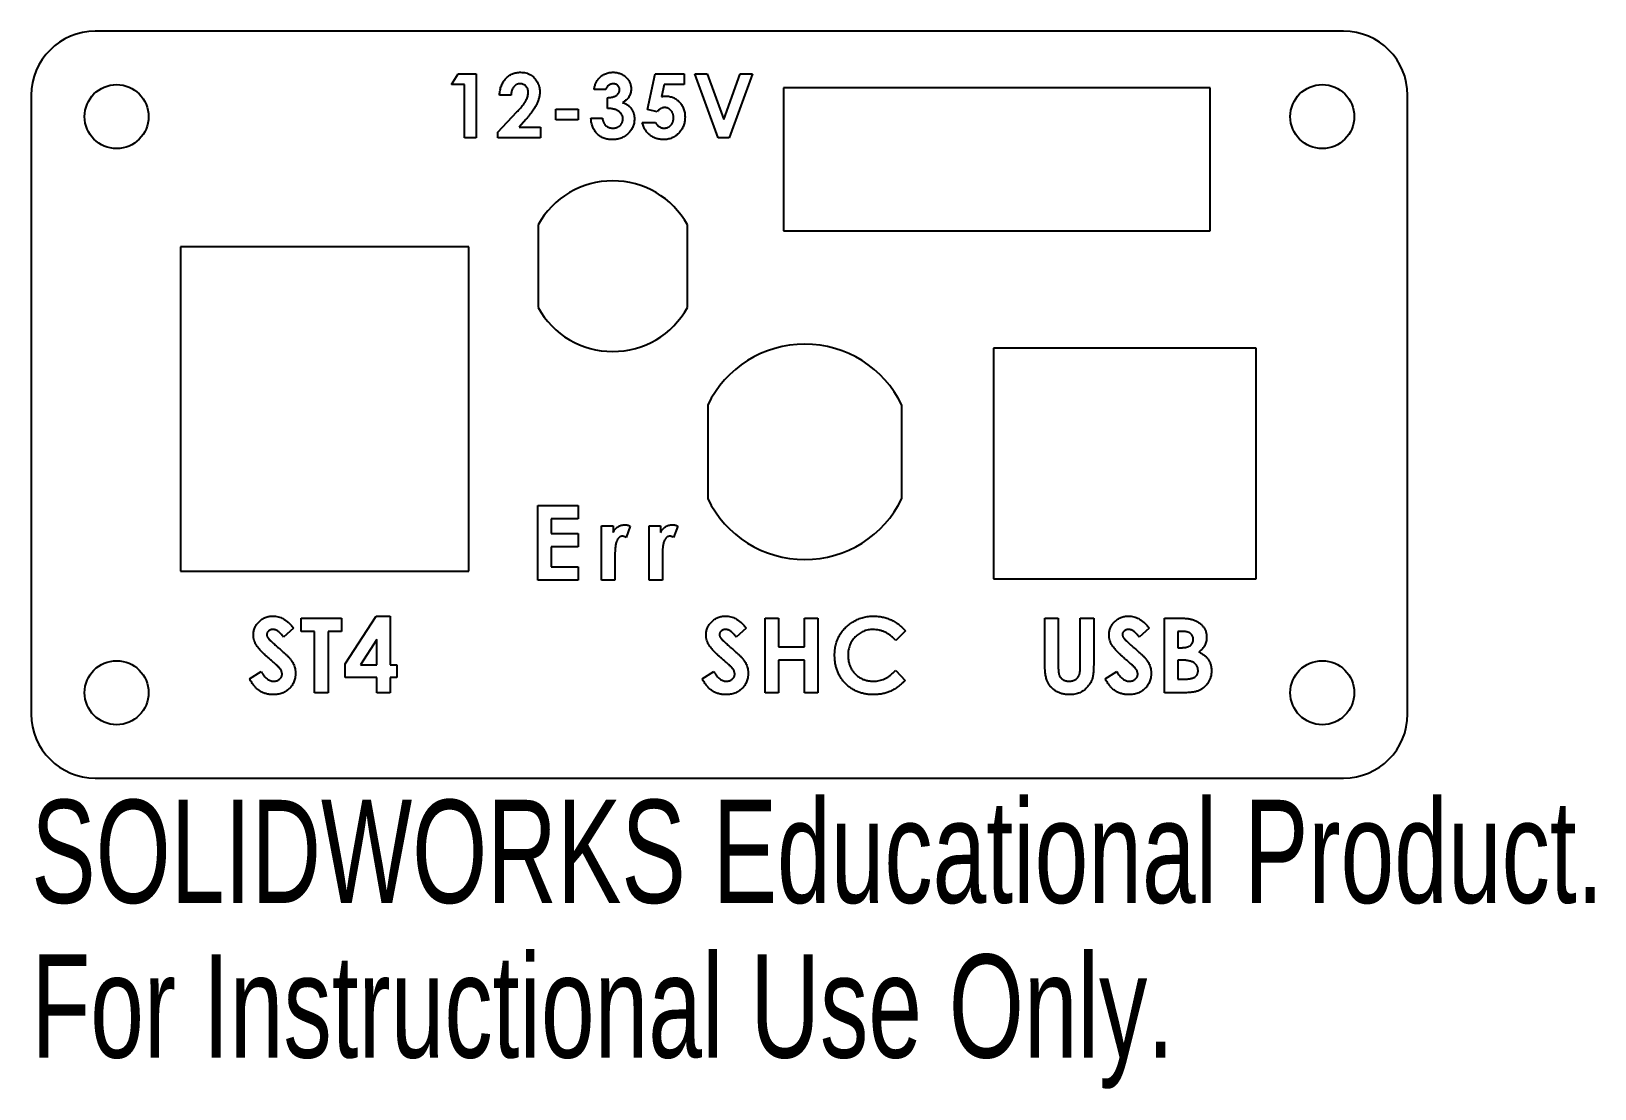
# Model space of a CAD drawing. Header units: millimetres. Extents: x -32.2 to 41, y -32.1 to 17.5.
import ezdxf

# ---------------------------------------------------------------- set-up
doc = ezdxf.new("R2010")
doc.units = ezdxf.units.MM
doc.styles.add('SLDTEXTSTYLE0', font='TXT', dxfattribs={"width": 0.7})

msp = doc.modelspace()

# ---------------------------------------------------------------- linework, layer by layer
at = {"color": 7, "linetype": 'Continuous', "lineweight": 25}
for p, q in [((29.25, 17.5), (-29.25, 17.5)), ((-12.56, 15), (-12.238, 15.5)), ((-12.238, 15.5), (-11.406, 15.5)), ((-11.406, 15.5), (-11.406, 12.5)), ((-3.371, 13.835), (-3.018, 15.5)), ((-3.018, 15.5), (-1.652, 15.5)), ((-1.652, 15.5), (-1.652, 15)), ((-0.061, 12.5), (-1.147, 15.5)), ((-1.147, 15.5), (-0.571, 15.5)), ((-0.571, 15.5), (0.2, 13.369)), ((0.2, 13.369), (0.972, 15.5)), ((1.546, 15.5), (0.458, 12.5)), ((0.972, 15.5), (1.546, 15.5)), ((-11.945, 15), (-12.56, 15)), ((-11.945, 12.5), (-11.945, 15)), ((-5.331, 14.769), (-5.87, 14.769)), ((-2.592, 15), (-2.709, 14.433)), ((-1.652, 15), (-2.592, 15)), ((3, 14.85), (3, 8.15)), ((23, 14.85), (3, 14.85)), ((23, 8.15), (23, 14.85)), ((-32.25, 14.5), (-32.25, -14.5)), ((-9.766, 14.5), (-10.304, 14.5)), ((-5.254, 13.885), (-5.254, 14.385)), ((32.25, -14.5), (32.25, 14.5)), ((-10.381, 12.773), (-9.493, 13.718)), ((-9.078, 13.359), (-9.391, 13)), ((-7.664, 13.346), (-7.664, 13.846)), ((-7.664, 13.846), (-6.625, 13.846)), ((-6.625, 13.346), (-7.664, 13.346)), ((-6.625, 13.846), (-6.625, 13.346)), ((-6.023, 13.423), (-5.485, 13.423)), ((-3.614, 13.231), (-2.998, 13.231)), ((-2.918, 13.731), (-3.371, 13.835)), ((-11.406, 12.5), (-11.945, 12.5)), ((-10.381, 12.5), (-10.381, 12.773)), ((-8.381, 12.5), (-10.381, 12.5)), ((-9.391, 13), (-8.381, 13)), ((-8.381, 13), (-8.381, 12.5)), ((0.458, 12.5), (-0.061, 12.5)), ((-8.5, 8.426), (-8.5, 4.554)), ((-1.5, 4.554), (-1.5, 8.426)), ((3, 8.15), (23, 8.15)), ((-25.25, 7.39), (-25.25, -7.81)), ((-11.75, 7.39), (-25.25, 7.39)), ((-11.75, -7.81), (-11.75, 7.39)), ((12.85, 2.64), (12.85, -8.16)), ((25.15, 2.64), (12.85, 2.64)), ((25.15, -8.16), (25.15, 2.64)), ((-0.55, -0.019), (-0.55, -4.401)), ((8.55, -4.401), (8.55, -0.019)), ((-8.511, -8.231), (-8.511, -4.731)), ((-8.511, -4.731), (-6.627, -4.731)), ((-6.627, -4.731), (-6.627, -5.359)), ((-6.627, -5.359), (-7.883, -5.359)), ((-7.883, -5.359), (-7.883, -6.032)), ((-5.523, -8.231), (-5.523, -5.673)), ((-5.523, -5.673), (-4.985, -5.673)), ((-4.985, -5.673), (-4.985, -5.988)), ((-4.177, -5.691), (-4.372, -6.224)), ((-3.297, -8.231), (-3.297, -5.673)), ((-3.297, -5.673), (-2.759, -5.673)), ((-2.759, -5.673), (-2.759, -5.988)), ((-1.951, -5.691), (-2.146, -6.224)), ((-7.883, -6.032), (-6.627, -6.032)), ((-6.627, -6.032), (-6.627, -6.66)), ((-6.627, -6.66), (-7.883, -6.66)), ((-7.883, -6.66), (-7.883, -7.603)), ((-4.897, -7.071), (-4.895, -7.195)), ((-4.895, -7.195), (-4.895, -8.231)), ((-2.671, -7.071), (-2.669, -7.195)), ((-2.669, -7.195), (-2.669, -8.231)), ((-25.25, -7.81), (-11.75, -7.81)), ((-7.883, -7.603), (-6.627, -7.603)), ((-6.627, -7.603), (-6.627, -8.231)), ((-6.627, -8.231), (-8.511, -8.231)), ((-4.895, -8.231), (-5.523, -8.231)), ((-2.669, -8.231), (-3.297, -8.231)), ((12.85, -8.16), (25.15, -8.16)), ((-19.598, -10.628), (-19.598, -10)), ((-19.598, -10), (-17.714, -10)), ((-17.714, -10), (-17.714, -10.628)), ((-17.534, -12.146), (-16.08, -9.91)), ((-16.08, -9.91), (-15.425, -9.91)), ((-15.425, -9.91), (-15.425, -12.199)), ((2.138, -13.5), (2.138, -10)), ((2.138, -10), (2.766, -10)), ((2.766, -10), (2.766, -11.346)), ((3.978, -11.346), (3.978, -10)), ((3.978, -10), (4.606, -10)), ((4.606, -10), (4.606, -13.5)), ((15.249, -12.088), (15.249, -10)), ((15.249, -10), (15.877, -10)), ((15.877, -10), (15.877, -12.277)), ((16.909, -12.194), (16.909, -10)), ((16.909, -10), (17.538, -10)), ((17.538, -10), (17.538, -12.088)), ((20.858, -13.5), (20.858, -10)), ((20.858, -10), (21.419, -10)), ((-19.957, -10.468), (-20.427, -10.897)), ((-18.97, -10.628), (-19.598, -10.628)), ((-18.97, -13.5), (-18.97, -10.628)), ((-17.714, -10.628), (-18.342, -10.628)), ((-18.342, -10.628), (-18.342, -13.5)), ((1.256, -10.468), (0.786, -10.897)), ((8.718, -10.607), (8.258, -11.047)), ((20.14, -10.468), (19.67, -10.897)), ((21.683, -10.628), (21.486, -10.628)), ((21.486, -10.628), (21.486, -11.391)), ((-16.053, -11.008), (-16.828, -12.199)), ((-16.053, -12.199), (-16.053, -11.008)), ((2.766, -11.346), (3.978, -11.346)), ((21.486, -11.391), (21.653, -11.391)), ((-17.534, -12.782), (-17.534, -12.146)), ((-16.828, -12.199), (-16.053, -12.199)), ((-15.425, -12.199), (-15.111, -12.199)), ((-15.111, -12.199), (-15.111, -12.782)), ((3.978, -11.974), (2.766, -11.974)), ((2.766, -11.974), (2.766, -13.5)), ((3.978, -13.5), (3.978, -11.974)), ((8.258, -12.453), (8.704, -12.922)), ((21.636, -11.974), (21.486, -11.974)), ((21.486, -11.974), (21.486, -12.872)), ((-22.021, -12.844), (-21.469, -12.513)), ((-16.053, -12.782), (-17.534, -12.782)), ((-16.053, -13.5), (-16.053, -12.782)), ((-15.111, -12.782), (-15.425, -12.782)), ((-15.425, -12.782), (-15.425, -13.5)), ((-0.808, -12.844), (-0.256, -12.513)), ((18.076, -12.844), (18.629, -12.513)), ((21.486, -12.872), (21.667, -12.872)), ((-18.342, -13.5), (-18.97, -13.5)), ((-15.425, -13.5), (-16.053, -13.5)), ((2.766, -13.5), (2.138, -13.5)), ((4.606, -13.5), (3.978, -13.5)), ((21.842, -13.5), (20.858, -13.5)), ((-29.25, -17.5), (29.25, -17.5))]:
    msp.add_line(p, q, dxfattribs=at)
for centre in [(-28.25, 13.5), (28.25, 13.5), (-28.25, -13.5), (28.25, -13.5)]:
    msp.add_circle(centre, 1.5, dxfattribs=at)
for centre, radius, start, end in [((-29.25, 14.5), 3, 90, 180), ((29.25, 14.5), 3, 0, 90), ((-5, 6.49), 4, 28.95502, 151.04498), ((-5, 6.49), 4, 208.95502, 331.04498), ((4, -2.21), 5.05, 25.71148, 154.28852), ((4, -2.21), 5.05, 205.71148, 334.28852), ((-29.25, -14.5), 3, 180, 270), ((29.25, -14.5), 3, 270, 0)]:
    msp.add_arc(centre, radius, start, end, dxfattribs=at)
for points, knots in [([(-10.304, 14.5), (-10.302, 14.541), (-10.297, 14.62), (-10.279, 14.736), (-10.255, 14.845), (-10.223, 14.948), (-10.182, 15.043), (-10.134, 15.133), (-10.078, 15.215), (-10.014, 15.29), (-9.945, 15.357), (-9.87, 15.417), (-9.79, 15.466), (-9.705, 15.506), (-9.615, 15.539), (-9.521, 15.56), (-9.422, 15.575), (-9.354, 15.576), (-9.32, 15.577)], [0, 0, 0, 0, 0.07494, 0.146428, 0.214753, 0.280422, 0.343604, 0.405543, 0.466199, 0.526538, 0.585902, 0.64409, 0.701613, 0.758754, 0.816629, 0.875655, 0.936624, 1, 1, 1, 1]), ([(-9.32, 15.577), (-9.277, 15.576), (-9.195, 15.573), (-9.075, 15.551), (-8.962, 15.514), (-8.858, 15.463), (-8.763, 15.397), (-8.677, 15.319), (-8.602, 15.227), (-8.538, 15.125), (-8.485, 15.016), (-8.448, 14.904), (-8.424, 14.791), (-8.421, 14.715), (-8.42, 14.677)], [0, 0, 0, 0, 0.089615, 0.174949, 0.257548, 0.338901, 0.420053, 0.501401, 0.584252, 0.67037, 0.756473, 0.839207, 0.92012, 1, 1, 1, 1]), ([(-5.639, 15.298), (-5.617, 15.32), (-5.574, 15.364), (-5.501, 15.421), (-5.424, 15.47), (-5.342, 15.508), (-5.257, 15.54), (-5.167, 15.561), (-5.073, 15.575), (-5.009, 15.576), (-4.977, 15.577)], [0, 0, 0, 0, 0.127407, 0.251106, 0.372908, 0.494496, 0.616171, 0.740563, 0.867605, 1, 1, 1, 1]), ([(-4.977, 15.577), (-4.948, 15.576), (-4.89, 15.575), (-4.806, 15.564), (-4.726, 15.545), (-4.649, 15.52), (-4.576, 15.486), (-4.506, 15.447), (-4.44, 15.399), (-4.379, 15.345), (-4.323, 15.286), (-4.274, 15.223), (-4.232, 15.158), (-4.198, 15.09), (-4.171, 15.018), (-4.153, 14.945), (-4.141, 14.868), (-4.139, 14.817), (-4.139, 14.79)], [0, 0, 0, 0, 0.068214, 0.134095, 0.198286, 0.26116, 0.323635, 0.386367, 0.449642, 0.514245, 0.578413, 0.640375, 0.700615, 0.760104, 0.819299, 0.878466, 0.93836, 1, 1, 1, 1]), ([(-9.351, 15.038), (-9.365, 15.038), (-9.393, 15.037), (-9.434, 15.03), (-9.473, 15.019), (-9.511, 15.003), (-9.547, 14.982), (-9.58, 14.957), (-9.612, 14.927), (-9.642, 14.894), (-9.67, 14.856), (-9.694, 14.815), (-9.714, 14.77), (-9.732, 14.722), (-9.746, 14.671), (-9.756, 14.617), (-9.763, 14.56), (-9.765, 14.52), (-9.766, 14.5)], [0, 0, 0, 0, 0.0564669, 0.1111641, 0.1649371, 0.2183218, 0.2723929, 0.3279763, 0.3852911, 0.4449029, 0.5068438, 0.5694882, 0.6341532, 0.7009761, 0.7708975, 0.8436256, 0.9196597, 1, 1, 1, 1]), ([(-8.958, 14.639), (-8.959, 14.667), (-8.961, 14.721), (-8.983, 14.798), (-9.018, 14.867), (-9.066, 14.927), (-9.125, 14.977), (-9.193, 15.013), (-9.269, 15.034), (-9.323, 15.037), (-9.351, 15.038)], [0, 0, 0, 0, 0.132755, 0.257234, 0.378601, 0.501406, 0.623942, 0.743642, 0.868121, 1, 1, 1, 1]), ([(-8.42, 14.677), (-8.42, 14.654), (-8.421, 14.608), (-8.428, 14.539), (-8.439, 14.468), (-8.455, 14.396), (-8.475, 14.322), (-8.499, 14.248), (-8.528, 14.172), (-8.561, 14.094), (-8.6, 14.014), (-8.647, 13.93), (-8.7, 13.844), (-8.761, 13.753), (-8.83, 13.659), (-8.906, 13.562), (-8.989, 13.461), (-9.047, 13.393), (-9.078, 13.359)], [0, 0, 0, 0, 0.045518, 0.091616, 0.139247, 0.188242, 0.238673, 0.290664, 0.34484, 0.400432, 0.459144, 0.522551, 0.590101, 0.66226, 0.739681, 0.821575, 0.90833, 1, 1, 1, 1]), ([(-5.87, 14.769), (-5.866, 14.796), (-5.858, 14.849), (-5.841, 14.925), (-5.819, 14.998), (-5.793, 15.066), (-5.761, 15.13), (-5.726, 15.191), (-5.686, 15.247), (-5.655, 15.281), (-5.639, 15.298)], [0, 0, 0, 0, 0.138934, 0.272371, 0.400702, 0.524915, 0.646775, 0.765706, 0.883115, 1, 1, 1, 1]), ([(-4.98, 15.038), (-5, 15.038), (-5.038, 15.036), (-5.095, 15.021), (-5.149, 14.997), (-5.199, 14.964), (-5.244, 14.925), (-5.281, 14.878), (-5.312, 14.826), (-5.325, 14.788), (-5.331, 14.769)], [0, 0, 0, 0, 0.123523, 0.245107, 0.367266, 0.494691, 0.622324, 0.746003, 0.872253, 1, 1, 1, 1]), ([(-5.254, 14.385), (-5.219, 14.388), (-5.152, 14.393), (-5.059, 14.407), (-4.981, 14.424), (-4.916, 14.446), (-4.862, 14.473), (-4.814, 14.504), (-4.774, 14.539), (-4.739, 14.578), (-4.712, 14.62), (-4.692, 14.665), (-4.679, 14.71), (-4.678, 14.741), (-4.677, 14.756)], [0, 0, 0, 0, 0.141704, 0.2651, 0.370058, 0.458024, 0.535994, 0.609848, 0.680075, 0.748587, 0.81563, 0.878071, 0.939584, 1, 1, 1, 1]), ([(-4.677, 14.756), (-4.678, 14.776), (-4.68, 14.814), (-4.696, 14.868), (-4.724, 14.917), (-4.76, 14.959), (-4.805, 14.995), (-4.858, 15.021), (-4.917, 15.036), (-4.959, 15.038), (-4.98, 15.038)], [0, 0, 0, 0, 0.1262081, 0.2463315, 0.3634838, 0.4847545, 0.6083828, 0.7312143, 0.8609893, 1, 1, 1, 1]), ([(-4.139, 14.79), (-4.14, 14.758), (-4.143, 14.694), (-4.163, 14.6), (-4.194, 14.51), (-4.24, 14.426), (-4.297, 14.347), (-4.367, 14.277), (-4.448, 14.213), (-4.509, 14.179), (-4.54, 14.162)], [0, 0, 0, 0, 0.124101, 0.244316, 0.364466, 0.485854, 0.608915, 0.734301, 0.863943, 1, 1, 1, 1]), ([(-9.493, 13.718), (-9.467, 13.746), (-9.417, 13.799), (-9.347, 13.878), (-9.282, 13.952), (-9.226, 14.023), (-9.175, 14.089), (-9.132, 14.151), (-9.095, 14.209), (-9.056, 14.279), (-9.018, 14.363), (-8.983, 14.459), (-8.962, 14.551), (-8.959, 14.611), (-8.958, 14.639)], [0, 0, 0, 0, 0.103844, 0.201115, 0.291116, 0.374348, 0.450707, 0.52004, 0.583258, 0.639578, 0.741537, 0.83506, 0.920873, 1, 1, 1, 1]), ([(-4.54, 14.162), (-4.519, 14.155), (-4.477, 14.141), (-4.417, 14.114), (-4.36, 14.084), (-4.307, 14.049), (-4.258, 14.012), (-4.212, 13.97), (-4.17, 13.925), (-4.132, 13.876), (-4.098, 13.823), (-4.067, 13.769), (-4.042, 13.712), (-4.021, 13.653), (-4.004, 13.592), (-3.993, 13.528), (-3.987, 13.462), (-3.986, 13.417), (-3.985, 13.394)], [0, 0, 0, 0, 0.066221, 0.130122, 0.192922, 0.254764, 0.315757, 0.376303, 0.436814, 0.498168, 0.559516, 0.620243, 0.68097, 0.742349, 0.804584, 0.868102, 0.933307, 1, 1, 1, 1]), ([(-2.564, 13.923), (-2.579, 13.922), (-2.61, 13.921), (-2.655, 13.912), (-2.7, 13.897), (-2.745, 13.876), (-2.789, 13.848), (-2.833, 13.816), (-2.876, 13.776), (-2.904, 13.747), (-2.918, 13.731)], [0, 0, 0, 0, 0.11036, 0.221186, 0.334364, 0.452977, 0.577234, 0.708804, 0.849355, 1, 1, 1, 1]), ([(-2.709, 14.433), (-2.693, 14.437), (-2.661, 14.446), (-2.614, 14.455), (-2.568, 14.46), (-2.538, 14.461), (-2.523, 14.462)], [0, 0, 0, 0, 0.263654, 0.51998, 0.767103, 1, 1, 1, 1]), ([(-2.152, 13.448), (-2.153, 13.465), (-2.153, 13.499), (-2.159, 13.547), (-2.168, 13.593), (-2.182, 13.638), (-2.198, 13.679), (-2.219, 13.719), (-2.244, 13.756), (-2.272, 13.79), (-2.302, 13.821), (-2.335, 13.848), (-2.369, 13.871), (-2.405, 13.891), (-2.442, 13.905), (-2.482, 13.915), (-2.522, 13.922), (-2.55, 13.923), (-2.564, 13.923)], [0, 0, 0, 0, 0.072891, 0.141883, 0.209282, 0.274623, 0.338439, 0.401305, 0.465006, 0.52832, 0.59074, 0.650981, 0.70969, 0.767212, 0.824188, 0.881767, 0.939955, 1, 1, 1, 1]), ([(-2.523, 14.462), (-2.491, 14.461), (-2.428, 14.459), (-2.336, 14.446), (-2.248, 14.424), (-2.164, 14.393), (-2.085, 14.353), (-2.009, 14.305), (-1.938, 14.248), (-1.872, 14.183), (-1.811, 14.111), (-1.758, 14.033), (-1.713, 13.951), (-1.677, 13.863), (-1.649, 13.771), (-1.628, 13.674), (-1.616, 13.572), (-1.615, 13.502), (-1.614, 13.467)], [0, 0, 0, 0, 0.063401, 0.124976, 0.184492, 0.243474, 0.302264, 0.361384, 0.421482, 0.483455, 0.545936, 0.608143, 0.66982, 0.732332, 0.796092, 0.861643, 0.929435, 1, 1, 1, 1]), ([(-5.025, 12.423), (-5.06, 12.424), (-5.129, 12.425), (-5.229, 12.438), (-5.325, 12.459), (-5.415, 12.489), (-5.501, 12.527), (-5.582, 12.572), (-5.658, 12.628), (-5.728, 12.691), (-5.791, 12.761), (-5.848, 12.838), (-5.897, 12.92), (-5.938, 13.009), (-5.971, 13.104), (-5.997, 13.205), (-6.015, 13.312), (-6.021, 13.386), (-6.023, 13.423)], [0, 0, 0, 0, 0.066659, 0.130343, 0.191936, 0.251996, 0.311122, 0.369755, 0.428602, 0.488436, 0.548524, 0.608661, 0.669236, 0.730881, 0.794196, 0.85983, 0.928533, 1, 1, 1, 1]), ([(-5.485, 13.423), (-5.482, 13.404), (-5.475, 13.367), (-5.462, 13.314), (-5.445, 13.265), (-5.426, 13.22), (-5.404, 13.177), (-5.379, 13.14), (-5.351, 13.105), (-5.311, 13.065), (-5.253, 13.023), (-5.175, 12.987), (-5.088, 12.965), (-5.027, 12.963), (-4.996, 12.962)], [0, 0, 0, 0, 0.077346, 0.150652, 0.220677, 0.286575, 0.350188, 0.411379, 0.469946, 0.528234, 0.642194, 0.755364, 0.873556, 1, 1, 1, 1]), ([(-4.523, 13.4), (-4.524, 13.416), (-4.525, 13.449), (-4.534, 13.497), (-4.549, 13.543), (-4.569, 13.587), (-4.597, 13.629), (-4.629, 13.669), (-4.668, 13.706), (-4.712, 13.743), (-4.762, 13.774), (-4.816, 13.804), (-4.877, 13.827), (-4.942, 13.848), (-5.013, 13.863), (-5.089, 13.875), (-5.17, 13.883), (-5.226, 13.884), (-5.254, 13.885)], [0, 0, 0, 0, 0.0506134, 0.1007597, 0.1492748, 0.1988884, 0.2493065, 0.3023227, 0.3572206, 0.4154373, 0.4764429, 0.5398286, 0.6061838, 0.6759412, 0.7497824, 0.8282877, 0.9118449, 1, 1, 1, 1]), ([(-3.985, 13.394), (-3.986, 13.361), (-3.988, 13.295), (-4.001, 13.199), (-4.025, 13.106), (-4.057, 13.018), (-4.099, 12.934), (-4.148, 12.852), (-4.209, 12.776), (-4.277, 12.704), (-4.353, 12.638), (-4.434, 12.581), (-4.52, 12.531), (-4.612, 12.492), (-4.708, 12.461), (-4.809, 12.439), (-4.916, 12.425), (-4.988, 12.424), (-5.025, 12.423)], [0, 0, 0, 0, 0.062821, 0.123871, 0.183554, 0.242266, 0.301265, 0.360847, 0.421949, 0.484789, 0.548014, 0.610413, 0.672536, 0.734829, 0.797947, 0.862973, 0.93002, 1, 1, 1, 1]), ([(-4.996, 12.962), (-4.979, 12.962), (-4.947, 12.962), (-4.899, 12.969), (-4.853, 12.979), (-4.81, 12.993), (-4.768, 13.01), (-4.729, 13.032), (-4.692, 13.059), (-4.658, 13.088), (-4.626, 13.12), (-4.599, 13.155), (-4.575, 13.191), (-4.557, 13.23), (-4.541, 13.27), (-4.531, 13.312), (-4.524, 13.355), (-4.524, 13.385), (-4.523, 13.4)], [0, 0, 0, 0, 0.069402, 0.135943, 0.20102, 0.264181, 0.325955, 0.388454, 0.450819, 0.514266, 0.577492, 0.638835, 0.698634, 0.758057, 0.817032, 0.876415, 0.937278, 1, 1, 1, 1]), ([(-2.617, 12.423), (-2.648, 12.424), (-2.708, 12.425), (-2.797, 12.435), (-2.883, 12.452), (-2.965, 12.476), (-3.045, 12.506), (-3.12, 12.543), (-3.193, 12.588), (-3.262, 12.638), (-3.326, 12.694), (-3.385, 12.756), (-3.438, 12.823), (-3.486, 12.895), (-3.526, 12.972), (-3.562, 13.053), (-3.591, 13.14), (-3.606, 13.2), (-3.614, 13.231)], [0, 0, 0, 0, 0.065935, 0.130037, 0.192362, 0.25382, 0.314199, 0.37467, 0.435154, 0.496479, 0.557809, 0.619031, 0.679691, 0.740961, 0.803375, 0.866818, 0.932318, 1, 1, 1, 1]), ([(-2.998, 13.231), (-2.987, 13.21), (-2.965, 13.168), (-2.924, 13.114), (-2.877, 13.067), (-2.826, 13.028), (-2.77, 12.999), (-2.712, 12.977), (-2.65, 12.964), (-2.607, 12.962), (-2.586, 12.962)], [0, 0, 0, 0, 0.138114, 0.268408, 0.394191, 0.517092, 0.637493, 0.757004, 0.877294, 1, 1, 1, 1]), ([(-1.614, 13.467), (-1.615, 13.431), (-1.617, 13.36), (-1.63, 13.256), (-1.653, 13.156), (-1.685, 13.061), (-1.727, 12.97), (-1.777, 12.883), (-1.836, 12.801), (-1.905, 12.724), (-1.979, 12.653), (-2.058, 12.592), (-2.142, 12.539), (-2.229, 12.497), (-2.321, 12.464), (-2.416, 12.44), (-2.515, 12.426), (-2.583, 12.424), (-2.617, 12.423)], [0, 0, 0, 0, 0.066755, 0.131728, 0.19481, 0.256899, 0.318751, 0.380351, 0.443324, 0.507463, 0.571506, 0.633361, 0.693942, 0.753929, 0.813802, 0.874524, 0.936222, 1, 1, 1, 1]), ([(-2.586, 12.962), (-2.571, 12.962), (-2.542, 12.963), (-2.499, 12.969), (-2.458, 12.98), (-2.419, 12.995), (-2.381, 13.014), (-2.345, 13.038), (-2.311, 13.066), (-2.278, 13.098), (-2.249, 13.133), (-2.223, 13.171), (-2.2, 13.211), (-2.183, 13.254), (-2.17, 13.299), (-2.159, 13.347), (-2.153, 13.397), (-2.153, 13.431), (-2.152, 13.448)], [0, 0, 0, 0, 0.061179, 0.120371, 0.178442, 0.235934, 0.294268, 0.352654, 0.413122, 0.475586, 0.5389, 0.601869, 0.664333, 0.727647, 0.792409, 0.85912, 0.928135, 1, 1, 1, 1]), ([(-4.985, -5.988), (-4.969, -5.96), (-4.94, -5.905), (-4.885, -5.832), (-4.822, -5.77), (-4.753, -5.719), (-4.678, -5.678), (-4.6, -5.65), (-4.517, -5.631), (-4.461, -5.629), (-4.433, -5.628)], [0, 0, 0, 0, 0.137333, 0.268422, 0.393205, 0.51643, 0.637793, 0.758061, 0.877719, 1, 1, 1, 1]), ([(-4.433, -5.628), (-4.412, -5.629), (-4.37, -5.631), (-4.306, -5.643), (-4.241, -5.663), (-4.199, -5.682), (-4.177, -5.691)], [0, 0, 0, 0, 0.232851, 0.474168, 0.731339, 1, 1, 1, 1]), ([(-2.759, -5.988), (-2.744, -5.96), (-2.714, -5.905), (-2.659, -5.832), (-2.596, -5.77), (-2.528, -5.719), (-2.453, -5.678), (-2.374, -5.65), (-2.292, -5.631), (-2.235, -5.629), (-2.207, -5.628)], [0, 0, 0, 0, 0.137333, 0.268422, 0.393205, 0.51643, 0.637793, 0.758061, 0.877719, 1, 1, 1, 1]), ([(-2.207, -5.628), (-2.186, -5.629), (-2.145, -5.631), (-2.081, -5.643), (-2.016, -5.663), (-1.973, -5.682), (-1.951, -5.691)], [0, 0, 0, 0, 0.232851, 0.474168, 0.731339, 1, 1, 1, 1]), ([(-4.553, -6.167), (-4.565, -6.167), (-4.588, -6.168), (-4.623, -6.177), (-4.656, -6.192), (-4.688, -6.212), (-4.717, -6.239), (-4.746, -6.27), (-4.772, -6.309), (-4.799, -6.352), (-4.823, -6.404), (-4.842, -6.467), (-4.86, -6.541), (-4.872, -6.626), (-4.884, -6.721), (-4.891, -6.828), (-4.896, -6.946), (-4.897, -7.028), (-4.897, -7.071)], [0, 0, 0, 0, 0.034015, 0.066912, 0.101141, 0.136381, 0.173598, 0.214076, 0.25798, 0.305417, 0.358685, 0.420924, 0.492691, 0.574131, 0.665182, 0.766513, 0.878314, 1, 1, 1, 1]), ([(-4.372, -6.224), (-4.389, -6.215), (-4.422, -6.199), (-4.469, -6.181), (-4.513, -6.169), (-4.54, -6.168), (-4.553, -6.167)], [0, 0, 0, 0, 0.3035967, 0.570645, 0.8010704, 1, 1, 1, 1]), ([(-2.327, -6.167), (-2.339, -6.167), (-2.362, -6.168), (-2.397, -6.177), (-2.43, -6.192), (-2.462, -6.212), (-2.492, -6.239), (-2.521, -6.27), (-2.547, -6.309), (-2.574, -6.352), (-2.597, -6.404), (-2.617, -6.467), (-2.635, -6.541), (-2.647, -6.626), (-2.659, -6.721), (-2.666, -6.828), (-2.671, -6.946), (-2.671, -7.028), (-2.671, -7.071)], [0, 0, 0, 0, 0.034015, 0.066912, 0.101141, 0.136381, 0.173598, 0.214076, 0.25798, 0.305417, 0.358685, 0.420924, 0.492691, 0.574131, 0.665182, 0.766513, 0.878314, 1, 1, 1, 1]), ([(-2.146, -6.224), (-2.164, -6.215), (-2.196, -6.199), (-2.244, -6.181), (-2.287, -6.169), (-2.314, -6.168), (-2.327, -6.167)], [0, 0, 0, 0, 0.303597, 0.570645, 0.80107, 1, 1, 1, 1]), ([(-21.842, -10.798), (-21.841, -10.768), (-21.84, -10.709), (-21.826, -10.622), (-21.806, -10.538), (-21.777, -10.458), (-21.74, -10.381), (-21.694, -10.307), (-21.64, -10.237), (-21.578, -10.171), (-21.511, -10.11), (-21.439, -10.057), (-21.362, -10.011), (-21.282, -9.974), (-21.198, -9.945), (-21.109, -9.925), (-21.018, -9.913), (-20.955, -9.911), (-20.923, -9.91)], [0, 0, 0, 0, 0.063173, 0.124457, 0.184841, 0.244567, 0.304319, 0.3652, 0.427421, 0.491262, 0.555499, 0.618605, 0.680495, 0.742473, 0.804991, 0.868252, 0.932887, 1, 1, 1, 1]), ([(-20.923, -9.91), (-20.882, -9.912), (-20.8, -9.915), (-20.678, -9.938), (-20.56, -9.975), (-20.464, -10.02), (-20.388, -10.063), (-20.33, -10.103), (-20.271, -10.148), (-20.21, -10.2), (-20.149, -10.258), (-20.085, -10.322), (-20.021, -10.392), (-19.979, -10.442), (-19.957, -10.468)], [0, 0, 0, 0, 0.10691, 0.212977, 0.319777, 0.428556, 0.485857, 0.546559, 0.611431, 0.679821, 0.753159, 0.830753, 0.913133, 1, 1, 1, 1]), ([(-0.629, -10.798), (-0.628, -10.768), (-0.626, -10.709), (-0.613, -10.622), (-0.593, -10.538), (-0.564, -10.458), (-0.526, -10.381), (-0.481, -10.307), (-0.426, -10.237), (-0.365, -10.171), (-0.298, -10.11), (-0.225, -10.057), (-0.149, -10.011), (-0.069, -9.974), (0.016, -9.945), (0.104, -9.925), (0.196, -9.913), (0.258, -9.911), (0.29, -9.91)], [0, 0, 0, 0, 0.0631729, 0.1244574, 0.1848409, 0.2445668, 0.3043192, 0.3651998, 0.427421, 0.4912617, 0.555499, 0.6186045, 0.6804948, 0.7424733, 0.8049907, 0.868252, 0.9328872, 1, 1, 1, 1]), ([(0.29, -9.91), (0.331, -9.912), (0.413, -9.915), (0.535, -9.938), (0.653, -9.975), (0.749, -10.02), (0.825, -10.063), (0.883, -10.103), (0.943, -10.148), (1.004, -10.2), (1.065, -10.258), (1.128, -10.322), (1.193, -10.392), (1.235, -10.442), (1.256, -10.468)], [0, 0, 0, 0, 0.10691, 0.212977, 0.319777, 0.428556, 0.485857, 0.546559, 0.611431, 0.679821, 0.753159, 0.830753, 0.913133, 1, 1, 1, 1]), ([(5.398, -11.744), (5.398, -11.701), (5.399, -11.616), (5.411, -11.49), (5.428, -11.368), (5.455, -11.25), (5.487, -11.135), (5.527, -11.024), (5.574, -10.916), (5.628, -10.813), (5.689, -10.713), (5.757, -10.619), (5.83, -10.529), (5.91, -10.445), (5.997, -10.365), (6.089, -10.291), (6.188, -10.221), (6.293, -10.157), (6.401, -10.099), (6.513, -10.048), (6.626, -10.006), (6.742, -9.971), (6.86, -9.944), (6.979, -9.924), (7.102, -9.913), (7.183, -9.911), (7.225, -9.91)], [0, 0, 0, 0, 0.044663, 0.088512, 0.130926, 0.172904, 0.214, 0.254985, 0.295291, 0.335772, 0.376181, 0.416178, 0.45635, 0.496512, 0.537041, 0.578119, 0.619725, 0.662422, 0.705299, 0.74743, 0.789433, 0.831267, 0.872825, 0.91487, 0.957027, 1, 1, 1, 1]), ([(7.225, -9.91), (7.26, -9.911), (7.33, -9.912), (7.435, -9.921), (7.539, -9.934), (7.641, -9.955), (7.743, -9.98), (7.844, -10.012), (7.944, -10.048), (8.042, -10.091), (8.139, -10.138), (8.231, -10.192), (8.322, -10.248), (8.407, -10.311), (8.491, -10.377), (8.57, -10.449), (8.647, -10.526), (8.694, -10.58), (8.718, -10.607)], [0, 0, 0, 0, 0.062276, 0.123904, 0.185067, 0.24684, 0.308435, 0.370241, 0.432587, 0.495925, 0.559351, 0.621943, 0.684393, 0.746986, 0.809441, 0.872508, 0.935769, 1, 1, 1, 1]), ([(18.256, -10.798), (18.256, -10.768), (18.258, -10.709), (18.271, -10.622), (18.291, -10.538), (18.32, -10.458), (18.358, -10.381), (18.403, -10.307), (18.458, -10.237), (18.519, -10.171), (18.587, -10.11), (18.659, -10.057), (18.735, -10.011), (18.815, -9.974), (18.9, -9.945), (18.988, -9.925), (19.08, -9.913), (19.142, -9.911), (19.174, -9.91)], [0, 0, 0, 0, 0.063173, 0.124457, 0.184841, 0.244567, 0.304319, 0.3652, 0.427421, 0.491262, 0.555499, 0.618605, 0.680495, 0.742473, 0.804991, 0.868252, 0.932887, 1, 1, 1, 1]), ([(19.174, -9.91), (19.215, -9.912), (19.297, -9.915), (19.419, -9.938), (19.538, -9.975), (19.633, -10.02), (19.709, -10.063), (19.767, -10.103), (19.827, -10.148), (19.888, -10.2), (19.949, -10.258), (20.012, -10.322), (20.077, -10.392), (20.119, -10.442), (20.14, -10.468)], [0, 0, 0, 0, 0.10691, 0.212977, 0.319777, 0.428556, 0.485857, 0.546559, 0.611431, 0.679821, 0.753159, 0.830753, 0.913133, 1, 1, 1, 1]), ([(21.419, -10), (21.458, -10), (21.534, -10), (21.644, -10.004), (21.746, -10.009), (21.839, -10.014), (21.924, -10.024), (22.001, -10.034), (22.07, -10.046), (22.113, -10.057), (22.133, -10.062)], [0, 0, 0, 0, 0.163996, 0.317329, 0.45806, 0.589158, 0.707952, 0.816322, 0.913585, 1, 1, 1, 1]), ([(22.133, -10.062), (22.159, -10.07), (22.211, -10.084), (22.285, -10.113), (22.355, -10.145), (22.421, -10.181), (22.483, -10.223), (22.541, -10.269), (22.595, -10.319), (22.644, -10.374), (22.688, -10.432), (22.727, -10.494), (22.76, -10.557), (22.787, -10.623), (22.807, -10.692), (22.822, -10.763), (22.831, -10.837), (22.832, -10.887), (22.832, -10.913)], [0, 0, 0, 0, 0.06875, 0.134909, 0.199721, 0.262974, 0.325357, 0.387336, 0.449407, 0.511118, 0.572473, 0.633077, 0.692861, 0.752561, 0.812738, 0.873479, 0.935776, 1, 1, 1, 1]), ([(-20.96, -12.026), (-21.004, -11.989), (-21.09, -11.916), (-21.211, -11.809), (-21.32, -11.709), (-21.416, -11.615), (-21.5, -11.529), (-21.572, -11.449), (-21.631, -11.375), (-21.693, -11.288), (-21.752, -11.182), (-21.803, -11.054), (-21.836, -10.926), (-21.84, -10.84), (-21.842, -10.798)], [0, 0, 0, 0, 0.112125, 0.215201, 0.309902, 0.395959, 0.473447, 0.54214, 0.602523, 0.654726, 0.747804, 0.835278, 0.918925, 1, 1, 1, 1]), ([(-20.93, -10.538), (-20.95, -10.539), (-20.989, -10.541), (-21.044, -10.554), (-21.092, -10.577), (-21.135, -10.607), (-21.169, -10.644), (-21.195, -10.682), (-21.211, -10.724), (-21.213, -10.753), (-21.214, -10.768)], [0, 0, 0, 0, 0.148126, 0.285993, 0.416634, 0.54738, 0.671583, 0.784401, 0.893266, 1, 1, 1, 1]), ([(-21.214, -10.768), (-21.213, -10.782), (-21.212, -10.812), (-21.2, -10.855), (-21.182, -10.897), (-21.164, -10.922), (-21.155, -10.935)], [0, 0, 0, 0, 0.241881, 0.487115, 0.737838, 1, 1, 1, 1]), ([(-21.155, -10.935), (-21.147, -10.945), (-21.129, -10.969), (-21.093, -11.006), (-21.049, -11.051), (-20.994, -11.103), (-20.93, -11.164), (-20.855, -11.231), (-20.771, -11.307), (-20.711, -11.359), (-20.68, -11.387)], [0, 0, 0, 0, 0.0592342, 0.1363493, 0.2338052, 0.3494112, 0.4831792, 0.6359669, 0.8092434, 1, 1, 1, 1]), ([(-20.427, -10.897), (-20.447, -10.869), (-20.486, -10.815), (-20.548, -10.742), (-20.611, -10.679), (-20.673, -10.628), (-20.737, -10.588), (-20.801, -10.56), (-20.866, -10.542), (-20.909, -10.54), (-20.93, -10.538)], [0, 0, 0, 0, 0.16242, 0.311824, 0.448433, 0.573381, 0.689077, 0.797573, 0.900293, 1, 1, 1, 1]), ([(0.253, -12.026), (0.209, -11.989), (0.123, -11.916), (0.003, -11.809), (-0.106, -11.709), (-0.202, -11.615), (-0.287, -11.529), (-0.359, -11.449), (-0.418, -11.375), (-0.48, -11.288), (-0.539, -11.182), (-0.59, -11.054), (-0.623, -10.926), (-0.627, -10.84), (-0.629, -10.798)], [0, 0, 0, 0, 0.112125, 0.215201, 0.309902, 0.395959, 0.473447, 0.54214, 0.602523, 0.654726, 0.747804, 0.835278, 0.918925, 1, 1, 1, 1]), ([(0.283, -10.538), (0.263, -10.539), (0.224, -10.541), (0.17, -10.554), (0.121, -10.577), (0.078, -10.607), (0.045, -10.644), (0.018, -10.682), (0.003, -10.724), (0.001, -10.753), (0, -10.768)], [0, 0, 0, 0, 0.148126, 0.285993, 0.416634, 0.54738, 0.671583, 0.784401, 0.893266, 1, 1, 1, 1]), ([(0, -10.768), (0, -10.782), (0.002, -10.812), (0.014, -10.855), (0.032, -10.897), (0.049, -10.922), (0.058, -10.935)], [0, 0, 0, 0, 0.241881, 0.487115, 0.737838, 1, 1, 1, 1]), ([(0.058, -10.935), (0.066, -10.945), (0.084, -10.969), (0.12, -11.006), (0.164, -11.051), (0.219, -11.103), (0.283, -11.164), (0.358, -11.231), (0.442, -11.307), (0.502, -11.359), (0.533, -11.387)], [0, 0, 0, 0, 0.059234, 0.136349, 0.233805, 0.349411, 0.483179, 0.635967, 0.809243, 1, 1, 1, 1]), ([(0.786, -10.897), (0.766, -10.869), (0.728, -10.815), (0.665, -10.742), (0.603, -10.679), (0.54, -10.628), (0.477, -10.588), (0.412, -10.56), (0.348, -10.542), (0.304, -10.54), (0.283, -10.538)], [0, 0, 0, 0, 0.16242, 0.311824, 0.448433, 0.573381, 0.689077, 0.797573, 0.900293, 1, 1, 1, 1]), ([(7.2, -10.538), (7.16, -10.54), (7.08, -10.542), (6.963, -10.558), (6.85, -10.586), (6.743, -10.624), (6.641, -10.673), (6.543, -10.733), (6.45, -10.804), (6.364, -10.885), (6.285, -10.974), (6.215, -11.068), (6.157, -11.168), (6.109, -11.273), (6.072, -11.384), (6.045, -11.499), (6.029, -11.619), (6.027, -11.701), (6.026, -11.743)], [0, 0, 0, 0, 0.064715, 0.127707, 0.188882, 0.249158, 0.309661, 0.370225, 0.432332, 0.495782, 0.559304, 0.621861, 0.683322, 0.744523, 0.806088, 0.868994, 0.933419, 1, 1, 1, 1]), ([(8.258, -11.047), (8.219, -11.007), (8.142, -10.928), (8.019, -10.824), (7.891, -10.737), (7.761, -10.663), (7.626, -10.608), (7.488, -10.567), (7.345, -10.543), (7.249, -10.54), (7.2, -10.538)], [0, 0, 0, 0, 0.1394064, 0.2723044, 0.3995253, 0.5228109, 0.6426627, 0.7610226, 0.8798008, 1, 1, 1, 1]), ([(19.138, -12.026), (19.093, -11.989), (19.008, -11.916), (18.887, -11.809), (18.778, -11.709), (18.682, -11.615), (18.598, -11.529), (18.525, -11.449), (18.466, -11.375), (18.404, -11.288), (18.345, -11.182), (18.294, -11.054), (18.261, -10.926), (18.257, -10.84), (18.256, -10.798)], [0, 0, 0, 0, 0.112125, 0.215201, 0.309902, 0.395959, 0.473447, 0.54214, 0.602523, 0.654726, 0.747804, 0.835278, 0.918925, 1, 1, 1, 1]), ([(19.167, -10.538), (19.147, -10.539), (19.109, -10.541), (19.054, -10.554), (19.005, -10.577), (18.962, -10.607), (18.929, -10.644), (18.902, -10.682), (18.887, -10.724), (18.885, -10.753), (18.884, -10.768)], [0, 0, 0, 0, 0.148126, 0.285993, 0.416634, 0.54738, 0.671583, 0.784401, 0.893266, 1, 1, 1, 1]), ([(18.884, -10.768), (18.884, -10.782), (18.886, -10.812), (18.898, -10.855), (18.916, -10.897), (18.933, -10.922), (18.942, -10.935)], [0, 0, 0, 0, 0.241881, 0.487115, 0.737838, 1, 1, 1, 1]), ([(18.942, -10.935), (18.95, -10.945), (18.969, -10.969), (19.004, -11.006), (19.048, -11.051), (19.103, -11.103), (19.167, -11.164), (19.242, -11.231), (19.326, -11.307), (19.386, -11.359), (19.417, -11.387)], [0, 0, 0, 0, 0.0592342, 0.1363493, 0.2338052, 0.3494112, 0.4831792, 0.6359669, 0.8092434, 1, 1, 1, 1]), ([(19.67, -10.897), (19.65, -10.869), (19.612, -10.815), (19.549, -10.742), (19.487, -10.679), (19.424, -10.628), (19.361, -10.588), (19.296, -10.56), (19.232, -10.542), (19.188, -10.54), (19.167, -10.538)], [0, 0, 0, 0, 0.16242, 0.311824, 0.448433, 0.573381, 0.689077, 0.797573, 0.900293, 1, 1, 1, 1]), ([(22.204, -10.997), (22.203, -10.97), (22.201, -10.917), (22.175, -10.844), (22.134, -10.779), (22.086, -10.734), (22.041, -10.704), (22.002, -10.683), (21.96, -10.666), (21.912, -10.652), (21.861, -10.641), (21.806, -10.634), (21.746, -10.629), (21.705, -10.628), (21.683, -10.628)], [0, 0, 0, 0, 0.112332, 0.217189, 0.320776, 0.429446, 0.48689, 0.547348, 0.610552, 0.67854, 0.751006, 0.828563, 0.911494, 1, 1, 1, 1]), ([(22.832, -10.913), (22.831, -10.946), (22.829, -11.01), (22.814, -11.105), (22.786, -11.194), (22.749, -11.28), (22.698, -11.363), (22.635, -11.441), (22.558, -11.517), (22.5, -11.563), (22.469, -11.587)], [0, 0, 0, 0, 0.1232696, 0.242641, 0.3594274, 0.4755502, 0.5938977, 0.7202016, 0.8544653, 1, 1, 1, 1]), ([(-20.68, -11.387), (-20.651, -11.412), (-20.595, -11.461), (-20.515, -11.529), (-20.445, -11.591), (-20.384, -11.645), (-20.332, -11.692), (-20.29, -11.731), (-20.256, -11.763), (-20.237, -11.782), (-20.229, -11.791)], [0, 0, 0, 0, 0.192953, 0.366184, 0.520457, 0.655012, 0.770624, 0.865677, 0.942675, 1, 1, 1, 1]), ([(0.533, -11.387), (0.563, -11.412), (0.619, -11.461), (0.698, -11.529), (0.768, -11.591), (0.829, -11.645), (0.881, -11.692), (0.923, -11.731), (0.957, -11.763), (0.976, -11.782), (0.984, -11.791)], [0, 0, 0, 0, 0.1929527, 0.3661841, 0.5204573, 0.6550121, 0.7706242, 0.8656772, 0.9426745, 1, 1, 1, 1]), ([(19.417, -11.387), (19.447, -11.412), (19.503, -11.461), (19.582, -11.529), (19.652, -11.591), (19.713, -11.645), (19.765, -11.692), (19.807, -11.731), (19.841, -11.763), (19.86, -11.782), (19.868, -11.791)], [0, 0, 0, 0, 0.192953, 0.366184, 0.520457, 0.655012, 0.770624, 0.865677, 0.942675, 1, 1, 1, 1]), ([(21.653, -11.391), (21.676, -11.391), (21.72, -11.39), (21.783, -11.386), (21.842, -11.377), (21.896, -11.365), (21.946, -11.351), (21.991, -11.333), (22.032, -11.311), (22.08, -11.278), (22.13, -11.231), (22.174, -11.161), (22.2, -11.082), (22.203, -11.026), (22.204, -10.997)], [0, 0, 0, 0, 0.088776, 0.171377, 0.248114, 0.321161, 0.388033, 0.452091, 0.512268, 0.568866, 0.676936, 0.781012, 0.886918, 1, 1, 1, 1]), ([(22.469, -11.587), (22.494, -11.6), (22.542, -11.625), (22.611, -11.665), (22.675, -11.708), (22.733, -11.753), (22.786, -11.802), (22.835, -11.851), (22.878, -11.904), (22.916, -11.959), (22.949, -12.016), (22.978, -12.076), (23.002, -12.138), (23.023, -12.203), (23.038, -12.27), (23.048, -12.34), (23.056, -12.413), (23.057, -12.462), (23.057, -12.487)], [0, 0, 0, 0, 0.072791, 0.142723, 0.209491, 0.274716, 0.336886, 0.397686, 0.457054, 0.515313, 0.572822, 0.630776, 0.689505, 0.748743, 0.809225, 0.870715, 0.934265, 1, 1, 1, 1]), ([(-20.496, -12.63), (-20.497, -12.61), (-20.499, -12.569), (-20.516, -12.509), (-20.543, -12.449), (-20.575, -12.399), (-20.608, -12.358), (-20.639, -12.322), (-20.677, -12.282), (-20.721, -12.239), (-20.771, -12.191), (-20.828, -12.139), (-20.892, -12.084), (-20.936, -12.046), (-20.96, -12.026)], [0, 0, 0, 0, 0.076347, 0.155091, 0.238352, 0.328404, 0.379384, 0.439618, 0.509831, 0.588875, 0.677436, 0.775547, 0.882636, 1, 1, 1, 1]), ([(-20.229, -11.791), (-20.198, -11.824), (-20.139, -11.888), (-20.062, -11.988), (-19.998, -12.085), (-19.949, -12.182), (-19.912, -12.28), (-19.886, -12.38), (-19.87, -12.485), (-19.868, -12.557), (-19.867, -12.593)], [0, 0, 0, 0, 0.150833, 0.289954, 0.417139, 0.535255, 0.648751, 0.762405, 0.879827, 1, 1, 1, 1]), ([(0.718, -12.63), (0.716, -12.61), (0.714, -12.569), (0.697, -12.509), (0.67, -12.449), (0.638, -12.399), (0.606, -12.358), (0.575, -12.322), (0.537, -12.282), (0.492, -12.239), (0.442, -12.191), (0.385, -12.139), (0.322, -12.084), (0.277, -12.046), (0.253, -12.026)], [0, 0, 0, 0, 0.076347, 0.155091, 0.238352, 0.328404, 0.379384, 0.439618, 0.509831, 0.588875, 0.677436, 0.775547, 0.882636, 1, 1, 1, 1]), ([(0.984, -11.791), (1.015, -11.824), (1.074, -11.888), (1.152, -11.988), (1.215, -12.085), (1.264, -12.182), (1.301, -12.28), (1.328, -12.38), (1.343, -12.485), (1.345, -12.557), (1.346, -12.593)], [0, 0, 0, 0, 0.1508331, 0.2899542, 0.4171386, 0.5352552, 0.6487511, 0.7624055, 0.8798267, 1, 1, 1, 1]), ([(7.215, -13.59), (7.15, -13.588), (7.022, -13.585), (6.835, -13.561), (6.657, -13.52), (6.488, -13.463), (6.328, -13.39), (6.177, -13.3), (6.036, -13.195), (5.905, -13.074), (5.786, -12.94), (5.681, -12.797), (5.594, -12.643), (5.522, -12.481), (5.466, -12.31), (5.426, -12.129), (5.402, -11.94), (5.399, -11.81), (5.398, -11.744)], [0, 0, 0, 0, 0.067376, 0.131837, 0.194461, 0.255346, 0.315588, 0.375627, 0.436138, 0.497779, 0.55947, 0.620278, 0.680788, 0.741492, 0.803215, 0.866493, 0.93191, 1, 1, 1, 1]), ([(6.026, -11.743), (6.026, -11.772), (6.027, -11.83), (6.034, -11.915), (6.046, -11.998), (6.063, -12.078), (6.084, -12.155), (6.109, -12.231), (6.14, -12.303), (6.175, -12.374), (6.215, -12.44), (6.259, -12.503), (6.306, -12.563), (6.357, -12.619), (6.413, -12.671), (6.472, -12.72), (6.535, -12.765), (6.601, -12.806), (6.671, -12.842), (6.742, -12.875), (6.816, -12.901), (6.892, -12.923), (6.969, -12.941), (7.049, -12.952), (7.13, -12.961), (7.185, -12.961), (7.212, -12.962)], [0, 0, 0, 0, 0.045986, 0.090639, 0.134485, 0.177331, 0.219265, 0.260785, 0.302317, 0.343436, 0.384181, 0.424376, 0.464181, 0.504012, 0.543822, 0.583802, 0.624419, 0.665548, 0.706675, 0.747827, 0.788895, 0.830219, 0.871707, 0.913734, 0.956588, 1, 1, 1, 1]), ([(7.212, -12.962), (7.259, -12.96), (7.351, -12.958), (7.486, -12.937), (7.615, -12.902), (7.717, -12.862), (7.798, -12.822), (7.859, -12.785), (7.923, -12.744), (7.987, -12.697), (8.053, -12.644), (8.12, -12.585), (8.189, -12.521), (8.234, -12.476), (8.258, -12.453)], [0, 0, 0, 0, 0.117048, 0.22997, 0.340704, 0.449355, 0.505557, 0.565303, 0.628205, 0.694729, 0.765019, 0.83958, 0.91775, 1, 1, 1, 1]), ([(16.395, -13.59), (16.365, -13.589), (16.306, -13.588), (16.218, -13.579), (16.134, -13.566), (16.052, -13.547), (15.973, -13.523), (15.897, -13.493), (15.824, -13.457), (15.755, -13.416), (15.689, -13.372), (15.629, -13.323), (15.573, -13.273), (15.521, -13.219), (15.475, -13.163), (15.433, -13.104), (15.397, -13.042), (15.365, -12.976), (15.337, -12.903), (15.313, -12.82), (15.293, -12.725), (15.278, -12.62), (15.264, -12.503), (15.255, -12.375), (15.251, -12.235), (15.25, -12.138), (15.249, -12.088)], [0, 0, 0, 0, 0.0417149, 0.0823027, 0.1215718, 0.1600671, 0.1979938, 0.2355662, 0.2730049, 0.3100903, 0.3468461, 0.3824836, 0.417271, 0.4513316, 0.4848527, 0.5180309, 0.5510685, 0.584171, 0.6194667, 0.6591579, 0.7034715, 0.7528401, 0.8068443, 0.8661419, 0.9305017, 1, 1, 1, 1]), ([(15.877, -12.277), (15.877, -12.301), (15.877, -12.346), (15.881, -12.412), (15.884, -12.472), (15.889, -12.527), (15.897, -12.576), (15.905, -12.621), (15.916, -12.659), (15.932, -12.703), (15.956, -12.753), (15.996, -12.804), (16.042, -12.851), (16.097, -12.89), (16.159, -12.922), (16.228, -12.945), (16.303, -12.959), (16.355, -12.961), (16.381, -12.962)], [0, 0, 0, 0, 0.072219, 0.13949, 0.20037, 0.256433, 0.307804, 0.353659, 0.39442, 0.430156, 0.496666, 0.562018, 0.628755, 0.69741, 0.768079, 0.841338, 0.918336, 1, 1, 1, 1]), ([(16.381, -12.962), (16.41, -12.961), (16.465, -12.959), (16.545, -12.943), (16.618, -12.918), (16.685, -12.882), (16.743, -12.839), (16.793, -12.79), (16.832, -12.734), (16.858, -12.683), (16.872, -12.636), (16.883, -12.594), (16.891, -12.545), (16.898, -12.488), (16.903, -12.425), (16.907, -12.354), (16.909, -12.276), (16.909, -12.222), (16.909, -12.194)], [0, 0, 0, 0, 0.078833, 0.15371, 0.224678, 0.294809, 0.362715, 0.427103, 0.48865, 0.5509, 0.585046, 0.625272, 0.671466, 0.72455, 0.783265, 0.849073, 0.921296, 1, 1, 1, 1]), ([(17.538, -12.088), (17.538, -12.13), (17.537, -12.212), (17.535, -12.328), (17.529, -12.435), (17.525, -12.532), (17.516, -12.618), (17.506, -12.695), (17.495, -12.761), (17.477, -12.837), (17.447, -12.924), (17.398, -13.024), (17.335, -13.123), (17.262, -13.218), (17.179, -13.306), (17.088, -13.383), (16.991, -13.449), (16.887, -13.501), (16.776, -13.541), (16.657, -13.569), (16.529, -13.587), (16.441, -13.589), (16.395, -13.59)], [0, 0, 0, 0, 0.05854, 0.112568, 0.16178, 0.206487, 0.246457, 0.282, 0.313213, 0.339806, 0.389413, 0.440473, 0.493955, 0.549978, 0.606488, 0.661319, 0.714691, 0.767918, 0.821939, 0.878107, 0.937203, 1, 1, 1, 1]), ([(19.602, -12.63), (19.601, -12.61), (19.598, -12.569), (19.581, -12.509), (19.554, -12.449), (19.522, -12.399), (19.49, -12.358), (19.459, -12.322), (19.421, -12.282), (19.376, -12.239), (19.326, -12.191), (19.269, -12.139), (19.206, -12.084), (19.161, -12.046), (19.138, -12.026)], [0, 0, 0, 0, 0.076347, 0.155091, 0.238352, 0.328404, 0.379384, 0.439618, 0.509831, 0.588875, 0.677436, 0.775547, 0.882636, 1, 1, 1, 1]), ([(19.868, -11.791), (19.899, -11.824), (19.958, -11.888), (20.036, -11.988), (20.099, -12.085), (20.148, -12.182), (20.185, -12.28), (20.212, -12.38), (20.227, -12.485), (20.229, -12.557), (20.23, -12.593)], [0, 0, 0, 0, 0.150833, 0.289954, 0.417139, 0.535255, 0.648751, 0.762405, 0.879827, 1, 1, 1, 1]), ([(22.429, -12.462), (22.428, -12.444), (22.427, -12.408), (22.419, -12.355), (22.403, -12.306), (22.384, -12.259), (22.358, -12.216), (22.326, -12.176), (22.288, -12.139), (22.245, -12.104), (22.194, -12.073), (22.137, -12.046), (22.072, -12.024), (22, -12.006), (21.92, -11.991), (21.832, -11.982), (21.736, -11.975), (21.67, -11.975), (21.636, -11.974)], [0, 0, 0, 0, 0.052826, 0.102892, 0.151698, 0.199578, 0.247224, 0.295723, 0.346254, 0.398507, 0.45429, 0.514042, 0.579093, 0.650037, 0.727451, 0.811452, 0.902476, 1, 1, 1, 1]), ([(-20.918, -13.59), (-20.948, -13.589), (-21.008, -13.588), (-21.095, -13.58), (-21.179, -13.566), (-21.261, -13.546), (-21.339, -13.521), (-21.415, -13.49), (-21.488, -13.453), (-21.557, -13.411), (-21.624, -13.362), (-21.689, -13.308), (-21.751, -13.246), (-21.81, -13.179), (-21.866, -13.104), (-21.921, -13.024), (-21.973, -12.937), (-22.005, -12.876), (-22.021, -12.844)], [0, 0, 0, 0, 0.063551, 0.125868, 0.18624, 0.244977, 0.303358, 0.36123, 0.418489, 0.475937, 0.534204, 0.594059, 0.655469, 0.718772, 0.784975, 0.853522, 0.925182, 1, 1, 1, 1]), ([(-21.469, -12.513), (-21.448, -12.548), (-21.409, -12.616), (-21.343, -12.708), (-21.275, -12.786), (-21.204, -12.85), (-21.131, -12.9), (-21.055, -12.935), (-20.976, -12.957), (-20.922, -12.96), (-20.895, -12.962)], [0, 0, 0, 0, 0.1604579, 0.3076115, 0.4421389, 0.5662292, 0.6812222, 0.789558, 0.8950289, 1, 1, 1, 1]), ([(-19.867, -12.593), (-19.868, -12.629), (-19.869, -12.698), (-19.884, -12.8), (-19.906, -12.897), (-19.939, -12.988), (-19.979, -13.076), (-20.03, -13.159), (-20.09, -13.237), (-20.158, -13.309), (-20.234, -13.375), (-20.315, -13.433), (-20.402, -13.481), (-20.495, -13.521), (-20.593, -13.551), (-20.696, -13.574), (-20.806, -13.588), (-20.88, -13.589), (-20.918, -13.59)], [0, 0, 0, 0, 0.065201, 0.127927, 0.189047, 0.248544, 0.307607, 0.367248, 0.426963, 0.488617, 0.550392, 0.611331, 0.672556, 0.734024, 0.797341, 0.86225, 0.929625, 1, 1, 1, 1]), ([(-20.895, -12.962), (-20.868, -12.96), (-20.815, -12.958), (-20.74, -12.939), (-20.671, -12.908), (-20.611, -12.863), (-20.56, -12.812), (-20.523, -12.756), (-20.499, -12.694), (-20.497, -12.651), (-20.496, -12.63)], [0, 0, 0, 0, 0.141986, 0.275473, 0.404346, 0.53543, 0.661427, 0.777867, 0.88828, 1, 1, 1, 1]), ([(0.295, -13.59), (0.265, -13.589), (0.206, -13.588), (0.118, -13.58), (0.034, -13.566), (-0.047, -13.546), (-0.126, -13.521), (-0.202, -13.49), (-0.274, -13.453), (-0.344, -13.411), (-0.411, -13.362), (-0.476, -13.308), (-0.537, -13.246), (-0.597, -13.179), (-0.653, -13.104), (-0.708, -13.024), (-0.76, -12.937), (-0.792, -12.876), (-0.808, -12.844)], [0, 0, 0, 0, 0.063551, 0.125868, 0.18624, 0.244977, 0.303358, 0.36123, 0.418489, 0.475937, 0.534204, 0.594059, 0.655469, 0.718772, 0.784975, 0.853522, 0.925182, 1, 1, 1, 1]), ([(-0.256, -12.513), (-0.235, -12.548), (-0.196, -12.616), (-0.13, -12.708), (-0.062, -12.786), (0.009, -12.85), (0.083, -12.9), (0.159, -12.935), (0.238, -12.957), (0.291, -12.96), (0.318, -12.962)], [0, 0, 0, 0, 0.1604579, 0.3076115, 0.4421389, 0.5662292, 0.6812222, 0.789558, 0.8950289, 1, 1, 1, 1]), ([(1.346, -12.593), (1.345, -12.629), (1.344, -12.698), (1.329, -12.8), (1.307, -12.897), (1.274, -12.988), (1.234, -13.076), (1.183, -13.159), (1.124, -13.237), (1.055, -13.309), (0.98, -13.375), (0.899, -13.433), (0.811, -13.481), (0.719, -13.521), (0.62, -13.551), (0.517, -13.574), (0.408, -13.588), (0.333, -13.589), (0.295, -13.59)], [0, 0, 0, 0, 0.065201, 0.127927, 0.189047, 0.248544, 0.307607, 0.367248, 0.426963, 0.488617, 0.550392, 0.611331, 0.672556, 0.734024, 0.797341, 0.86225, 0.929625, 1, 1, 1, 1]), ([(0.318, -12.962), (0.345, -12.96), (0.398, -12.958), (0.474, -12.939), (0.543, -12.908), (0.602, -12.863), (0.653, -12.812), (0.69, -12.756), (0.714, -12.694), (0.716, -12.651), (0.718, -12.63)], [0, 0, 0, 0, 0.141986, 0.275473, 0.404346, 0.53543, 0.661427, 0.777867, 0.88828, 1, 1, 1, 1]), ([(8.704, -12.922), (8.673, -12.952), (8.612, -13.011), (8.519, -13.095), (8.427, -13.171), (8.337, -13.24), (8.248, -13.302), (8.16, -13.356), (8.073, -13.404), (7.987, -13.445), (7.9, -13.479), (7.811, -13.509), (7.719, -13.534), (7.624, -13.554), (7.526, -13.57), (7.425, -13.581), (7.321, -13.589), (7.251, -13.589), (7.215, -13.59)], [0, 0, 0, 0, 0.077783, 0.151816, 0.22254, 0.290278, 0.354641, 0.415798, 0.474709, 0.530426, 0.58558, 0.640906, 0.697901, 0.75542, 0.814521, 0.874462, 0.93667, 1, 1, 1, 1]), ([(19.179, -13.59), (19.149, -13.589), (19.09, -13.588), (19.002, -13.58), (18.918, -13.566), (18.837, -13.546), (18.758, -13.521), (18.682, -13.49), (18.61, -13.453), (18.54, -13.411), (18.473, -13.362), (18.408, -13.308), (18.347, -13.246), (18.288, -13.179), (18.231, -13.104), (18.176, -13.024), (18.124, -12.937), (18.092, -12.876), (18.076, -12.844)], [0, 0, 0, 0, 0.063551, 0.125868, 0.18624, 0.244977, 0.303358, 0.36123, 0.418489, 0.475937, 0.534204, 0.594059, 0.655469, 0.718772, 0.784975, 0.853522, 0.925182, 1, 1, 1, 1]), ([(18.629, -12.513), (18.649, -12.548), (18.688, -12.616), (18.754, -12.708), (18.822, -12.786), (18.893, -12.85), (18.967, -12.9), (19.043, -12.935), (19.122, -12.957), (19.175, -12.96), (19.202, -12.962)], [0, 0, 0, 0, 0.1604579, 0.3076115, 0.4421389, 0.5662292, 0.6812222, 0.789558, 0.8950289, 1, 1, 1, 1]), ([(20.23, -12.593), (20.229, -12.629), (20.228, -12.698), (20.213, -12.8), (20.192, -12.897), (20.158, -12.988), (20.118, -13.076), (20.067, -13.159), (20.008, -13.237), (19.939, -13.309), (19.864, -13.375), (19.783, -13.433), (19.696, -13.481), (19.603, -13.521), (19.504, -13.551), (19.401, -13.574), (19.292, -13.588), (19.217, -13.589), (19.179, -13.59)], [0, 0, 0, 0, 0.065201, 0.127927, 0.189047, 0.248544, 0.307607, 0.367248, 0.426963, 0.488617, 0.550392, 0.611331, 0.672556, 0.734024, 0.797341, 0.86225, 0.929625, 1, 1, 1, 1]), ([(19.202, -12.962), (19.229, -12.96), (19.282, -12.958), (19.358, -12.939), (19.427, -12.908), (19.487, -12.863), (19.537, -12.812), (19.575, -12.756), (19.598, -12.694), (19.6, -12.651), (19.602, -12.63)], [0, 0, 0, 0, 0.141986, 0.275473, 0.404346, 0.53543, 0.661427, 0.777867, 0.88828, 1, 1, 1, 1]), ([(21.667, -12.872), (21.703, -12.872), (21.772, -12.871), (21.87, -12.866), (21.96, -12.858), (22.04, -12.847), (22.111, -12.833), (22.174, -12.814), (22.227, -12.794), (22.272, -12.769), (22.309, -12.74), (22.342, -12.71), (22.369, -12.676), (22.39, -12.639), (22.408, -12.599), (22.419, -12.556), (22.428, -12.51), (22.428, -12.479), (22.429, -12.462)], [0, 0, 0, 0, 0.109567, 0.210657, 0.302002, 0.385143, 0.459013, 0.524719, 0.583227, 0.634208, 0.681186, 0.726275, 0.770113, 0.81408, 0.857994, 0.903339, 0.950545, 1, 1, 1, 1]), ([(23.057, -12.487), (23.055, -12.535), (23.051, -12.629), (23.023, -12.768), (22.973, -12.899), (22.907, -13.022), (22.825, -13.135), (22.731, -13.233), (22.626, -13.316), (22.529, -13.373), (22.445, -13.41), (22.376, -13.434), (22.301, -13.455), (22.22, -13.47), (22.134, -13.484), (22.042, -13.493), (21.944, -13.499), (21.877, -13.5), (21.842, -13.5)], [0, 0, 0, 0, 0.080259, 0.158391, 0.236258, 0.315105, 0.393222, 0.468731, 0.542781, 0.617708, 0.656365, 0.69708, 0.740697, 0.786729, 0.835579, 0.88725, 0.941898, 1, 1, 1, 1])]:
    msp.add_open_spline(points, degree=3, knots=knots, dxfattribs=at)

# ---------------------------------------------------------------- texts
at = {"color": 7, "linetype": 'Continuous', "char_height": 4.83362, "attachment_point": 1, "style": 'SLDTEXTSTYLE0'}
for s, insert in [('SOLIDWORKS Educational Product.', (-32.25, -18.52)), ('For Instructional Use Only.', (-32.25, -25.77))]:
    msp.add_mtext(s, dxfattribs=dict(at, insert=insert))

doc.saveas('drawing.dxf')
